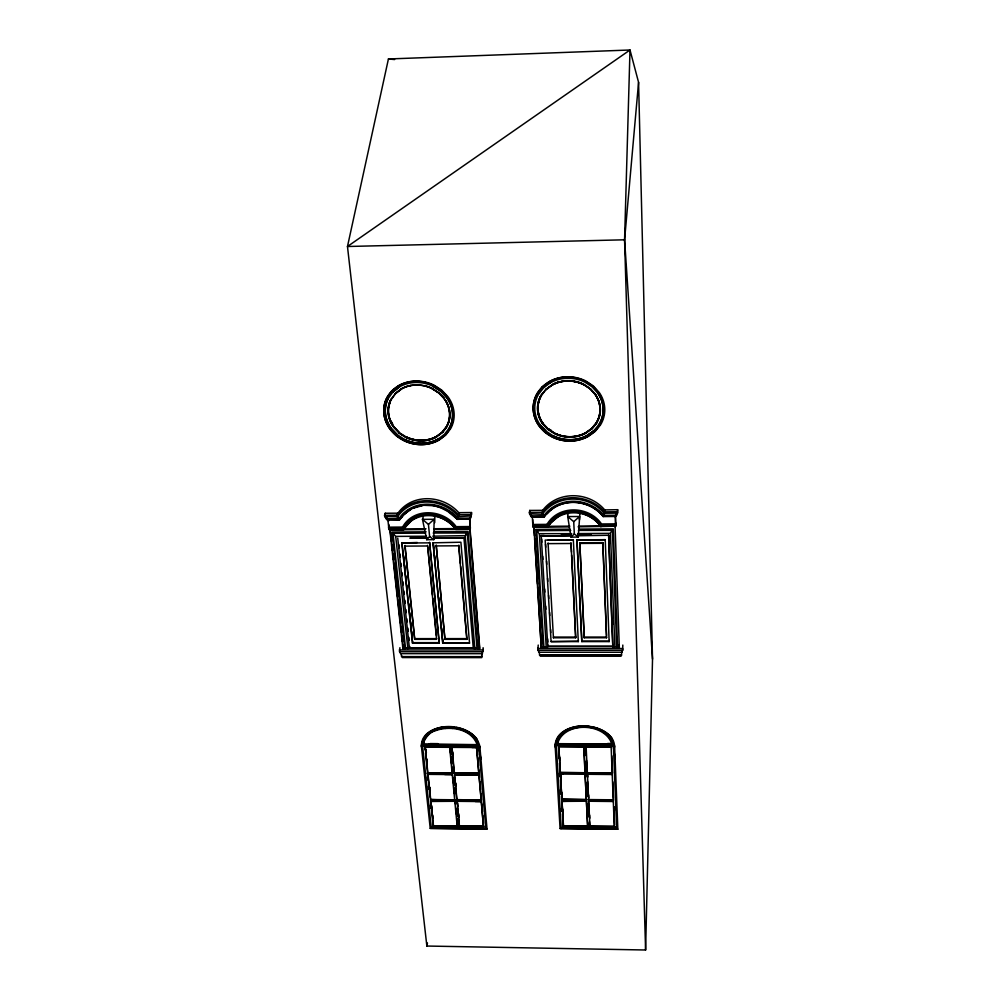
<?xml version="1.0" encoding="UTF-8"?>
<svg xmlns="http://www.w3.org/2000/svg" width="1000" height="1000" viewBox="0 0 1000 1000"><rect width="100%" height="100%" fill="white"/><g stroke="black" fill="none" stroke-linecap="round" stroke-linejoin="round"><path stroke-width="1.5" d="M426.025 736.95C420.25 749.762 425.975 732.975 434.637 731.05C449.225 725.062 472.413 728.65 477.438 745.65L423.663 745.263L423.675 744.112M614.6 747.113C614.65 735.088 601.712 728.425 591.337 726.725M427.113 538.375L426.737 539.688L429.613 536.5L428.438 524.4L422.475 519.362L434.113 519.275L433.8 539.637L426.737 539.688L422.475 519.362L423.2 516.9M434.725 522.625L434.812 516.812M645.6 950L652.525 659.087L638.575 82.362L630 50L388.425 58.975L347.475 246.5L426.863 946.038L645.6 950L624.575 239.8L630 50L347.475 246.5L624.575 239.8L638.575 82.362M389.162 529.45L403.525 529.837C414.438 509.913 443.5 511.962 455.688 529.462L469.812 529.362L470.087 526.625M611.962 742.412L612.238 744.225L557.575 743.838L558.438 739.35M578.112 526.838L615.425 526.213M615.25 526.688L615.363 525.5M413.725 508.075L423.587 505.275L433.975 505.725L440.913 507.837L447.663 511.337L457.438 519.362L470.025 518.763M423.663 744.513L424.087 741.612L423.862 744.4L477.6 744.788M482.4 652.35L483.275 649.45M469.825 519.263L470.225 517.525M622.812 645.062L622.675 650.288A1.262 0.737 58.7 0 0 622.175 650.925M615.2 828.462L615.188 827.087M607.6 743.5L612.275 743.525L612.175 745.088L557.475 744.7L557.537 743.538M614.288 827.525L614.288 826.525M614.35 828L611.075 745.425M618.025 647.288L619.3 647.3L618.725 645.062M613.538 800L588.7 799.737M613.3 801.5L588.775 801.237M612.463 772.987L587.087 772.763L612.463 772.987L611.8 755.825M612.163 772.987L586.525 773.325M612.225 774.513L587.463 774.287M579.462 519.888L579.65 516.962M611.438 740.788L610.688 739.362M612.8 646.787L608.625 535.275L577.925 535.775M548.025 645.1L547.863 646.275L612.837 646.287L612.913 645.1M609.738 737.812L609.375 737.138M610.4 738.662L610.087 738.15M609.362 737.3L605.65 733.388M604.862 513.212L604.075 514.462A4.963 0.838 -67.1 0 1 603.837 514.9L604.075 513.237L617.55 513.112L617.65 509.7L604.562 509.925M609.138 641.587L605.225 539.688L576.962 539.875L581.812 641.6L609.138 641.587L609.225 640.413M606.538 637.762L606.587 637.05L584.263 637.062L584.2 637.762L606.538 637.762L602.825 542.638L579.788 542.788L584.2 637.762M615.4 515.212L615.6 523.85L601.538 523.962C588.763 505.5 558.225 504.725 546.775 524.712M615 526.562L615.325 525.812M547.175 513.775C561.888 496.825 589.688 499.688 603.237 516.587L615.85 516.487L616.4 514.525M615.6 523.85L615.413 515.75M603.35 516.125L616.287 516L616.375 513.812M559.2 515.9C573.237 507.287 591.625 513.913 601 526.337L615.688 526.225L615.725 523.925M601.35 730.638L600.65 730.475M614.587 826.525L589.7 826.225L614.587 826.35M563.45 825.9L563.438 826.9L589.975 827.225L589.987 826.225M587.675 826.2L587.663 827.2L583.713 746.2M587.962 826.2L563.162 825.9L587.962 826.2L587.837 823.05M596.287 728.538L595.513 728.462M470.125 517.987L469.975 526.55L456.175 526.663C443.462 508.988 413.3 507.038 402.4 527.4M605.225 539.688L576.912 540.312M592.35 727.487L591.512 727.487M604.587 509.837L604.412 511.85L617.5 511.75L617.55 513.112M557.5 743.938C563.7 720.738 606.15 722.45 612.175 745.088M585.325 772.75L560.037 772.525L585.325 772.75L584.8 761.775M603.237 516.587C589.175 497.812 557.737 496.95 544.263 517.062L531.462 516.675M600.95 525.925L600.875 526.788C588.625 508.5 559.237 507.638 547.737 527.188L547.863 526.312M581.812 641.6L576.962 539.875M574.212 727.913L575.013 727.55L574.225 727.738M548.15 540.062L573.337 539.9L545.188 540.087L551.075 641.6L578.3 641.6L578.425 640.413M563.538 827.362L558.725 745.05M548.062 542.987L553.438 637.788L575.688 637.775L571.638 555.2M561.462 796.25L561.613 799.45L586.362 799.712L561.9 799.45M563.1 773.637L560.413 773.787M560.425 774.05L585.1 774.275L586.413 800.65M563.625 732.688L558.188 738.662L556.6 745.275L613.112 745.675C608.362 725.3 578.725 722.45 563.525 732.812L564.15 732.463M578.413 535.475L578.237 537.075L571.05 537.125L567.7 516.587L568.013 514.125M557.475 744.7L557.587 743.662L612.25 744.05M558.237 739.887L558.65 738.838M558.787 746.025L611.438 746.562L602.4 746.5M559.438 737.475L559.775 736.8L558.875 738.487M558.825 746.6L583.75 746.787L558.825 746.6L561.938 800.013M579.85 514.025L578.237 537.075L574.325 533.9L573.725 521.675L567.7 516.587L579.562 516.5L573.725 521.675M578.175 534.837L578.1 535.7L578.2 534.837M457.512 518.913L470.175 518.787L470.988 516.237A2.275 1.975 13.4 0 0 471.075 515.712A5.45 4.725 13.6 0 0 471.062 515.225A5.012 4.35 13 0 1 471.05 514.738A2.212 1.913 13.1 0 1 471.112 514.312L471.525 512.537L458.713 512.675L458.175 514.775M575.688 637.775L571.013 542.837L571.475 552.1M553.438 637.788L553.525 637.075L575.763 637.062M551.075 641.6L578.35 641.125M547.8 646.775L541.213 535.525L544.212 535.5M421.388 746.062C424.8 718.65 474.325 721.325 479.862 746.438L487.025 829.062L430.225 828.4L421.388 746.012C421.213 730.075 441.438 725.113 454.237 727.175M542.2 647.3L541.25 647.3L537.675 587.225M537.737 648.487L622.612 648.5L622.675 650.288L537.85 650.263L538.225 645.062M537.85 650.263L538.175 647.975M541.125 536.013L571.237 535.525L571.05 537.125L574.325 533.9M542.388 512.463L542.688 510.35L529.75 510.438L529.4 512.475L529.487 513.837L543.125 514.3M569.012 526.9L533.475 527.288L533.625 526.413M546.737 524.375L532.788 524.475L532.737 519.6M549.925 523.65L547.5 526.725L532.938 526.838L533.1 525.513M483.462 827.375L481.312 801.562L475.275 801.5M483.612 827.837L476.438 745.987M457.887 516.575L471.15 515.925L471.637 513.888M603.375 516.1C588.737 497.55 557.825 496.85 544.05 516.575L531.213 516.675L531.462 515.212M531.75 517.163L531.962 515.887M457.788 517.288L457.65 517.95L458.7 516.025M457.725 517.487L457.863 516.688L458.038 517.288M481.175 800.088L456.25 800.375M481.312 801.562L457.2 801.312M470.175 528.9L455.75 529.012L470.175 528.9L470.425 527.837M478.825 773.3L454.475 773.075M479.125 773.3L454.175 773.075L479.125 773.3L478.888 770.062M589.487 726.438C576.263 724.463 555.825 729.287 555.138 745.45L614.612 745.888L617.837 829.225L560.075 828.562L555.125 745.45C559.575 720.475 599.2 720.8 612.163 738.662L615.125 758.612M476.675 741.388L476.65 741.55M477.5 744.25L477.1 742.45L477.525 744.075M471.962 747.5L476.575 747.537L451.987 747.35M474.862 738.263L474.825 738.438M433.488 825.763L433.45 826.75L459.55 827.075L459.588 826.087M457.312 826.05L457.275 827.05L449.6 746.75M474.475 737.763L474.075 737.275M426.863 946.038L427.463 942.975M399.925 647.675L399.487 651.7L482.825 651.725L483.125 647.688M480.975 793.9L481.463 800.088L456.8 799.638M455.037 799.8L430.425 799.538M454.9 801.287L430.775 801.462L433.875 801.05M478.338 648.763L479.588 648.775L479.75 647.95L470.012 528.488M462.688 729.95L461.975 729.5L462.725 729.775M452.15 773.062L427.875 772.837M452.45 773.062L427.587 772.837L452.45 773.062L451.887 766.775M473.275 648.25L463.938 537.65L434.3 537.837L433.8 539.637L429.613 536.5M459.55 827.075L451.938 746.775M469.538 643.112L442.688 643.112L469.538 643.112L460.9 542.225L433.038 542.837L442.688 643.112M449.65 747.337L425.15 747.15M457.6 826.062L433.2 825.763L457.625 825.875M433.638 827.212L424.988 745.612M449.85 727.5L452.375 727.475M452.25 728.5L452.475 727.487M444.938 639.325L436.213 545.275L444.938 639.325L466.875 639.312L460.712 566.587M450.55 728.388L450.725 727.537M448.85 728.337L449.025 727.487M448.2 727.5L445.688 727.438M435.213 800.675L430.562 800.8L433.85 800.837M430.712 799.538L455.675 800.362M447.15 728.363L447.337 727.513M445.462 728.462L445.75 727.6M428.038 774.35L452.3 774.575L444.725 774.5M439.462 728.625L438.713 728.825L440.213 728.438M603.737 514.65L603.913 513.925M427.062 735.713L426.325 736.637M425.087 746.575L451.838 747.2M423.663 745.263L423.913 744.237L477.625 744.625M479.588 648.775L469.762 528.488M470.225 525.487L470.15 528.737M439.237 643.112L429.6 542.425L439.237 643.112L412.488 643.125L401.825 543.038L417.312 542.5M469.975 526.55L469.588 518M471.15 515.925L471.525 512.537M463.825 538.125L434.237 538.05M455.763 528.975C445.737 516.2 425.562 509.387 411.7 520.337M457.438 519.362L455.138 516.875M603.55 515.35L616.263 515.288L616.287 516M412.488 643.125L412.812 641.95M414.712 639.338L405.062 545.475L404.862 546.125L414.712 639.338L436.575 639.325L427.587 545.325M409.412 648.25L397.738 538.088M409.875 646.575L409.562 647.75L473.387 647.763M433.038 542.837L442.8 642.65M403.85 648.763L402.912 648.763L402.8 644.85M433.825 537.413L433.612 538.275L433.85 537.413M403.525 529.837L407.062 524.738M386.938 519.438L399.538 519.825L402.325 516.35M389.525 529.938L389.812 529.075M402.375 527.062L388.688 527.163L388.85 524.425M412.287 519.862L403.237 529.388L388.938 529.487L389.038 526.1M388.938 529.487L389.175 527.438M397.325 515.275L397.962 513.175L385.262 513.25L384.562 515.288L384.712 516.625L398.013 516.712A2.688 0.775 77.7 0 1 398.188 517.087M399.325 519.362L386.662 519.45L387.163 517.987M387.262 519.913L387.688 518.65M384.712 516.625L385.262 513.25M466.463 533.95L466.325 534.2A6.562 0.925 -62.5 0 1 466.012 534.738M458.363 516.625C443.338 498.15 411.425 496.087 397.413 517.05L397.05 516.525M465.938 534.862L466.575 533.75M467.038 533.013L433.212 533.038M465.462 535.65L432.788 536.175M559.75 736.975L560.112 736.312M532.975 523.413L532.737 525.85L547.175 525.712C559.025 506.012 588.737 507.175 601.263 525.25L615.875 525.212L615.675 522.788M386.662 519.45L386.587 518.75L398.975 518.65C412.488 498.475 442.938 500.462 457.625 518.188L470.125 518.088L470.175 518.787M399.225 519.35C412.525 499.288 442.725 501.125 457.312 518.675M399.538 519.825L404.963 513.75L410.712 509.487M402.738 528.325C413.913 508.787 443.363 510.2 455.938 528L470.288 527.9L470.288 526.888M395.375 393.537L390.775 399.663A30.675 27.275 19 0 0 393.725 427.45L399.162 433.15L405.925 437.425A31.538 28.05 18.9 0 0 436.488 437.013L442.463 432.5L446.812 426.763A30.675 27.287 18.9 0 0 444.363 398.762L438.862 392.825L432.125 388.375A31.412 27.938 18.9 0 0 424.387 385.675M391.188 399.625L395.462 393.725L401.337 389.175M442.225 432.113L446.562 426.312A30.3 26.95 18.9 0 0 444.125 398.713M442.362 432.137L446.838 426.35A30.562 27.188 18.9 0 0 449.738 416.788M442.463 432.5L446.825 426.7M531.213 516.675L531.163 515.975L543.775 515.875C557.9 496.062 588.7 496.9 603.55 515.4M612.125 530.375L578.438 530.413M541.112 395.288L542.975 392.912M547.863 429.462L542.587 423.762A30.888 27.9 8 0 1 540.962 395.613L545.85 389.412M545.962 389.6L541.337 395.575A30.512 27.562 8 0 0 542.938 423.387M610.425 533.038L614.888 647.025A1.787 1 -1.7 0 0 615.6 646.875A1.312 0.737 -1.6 0 1 615.975 646.8L616.337 646.787M604.462 513.787C589.263 494.487 557.025 493.7 542.388 514.263L542.05 513.737M591.725 428.413L596.413 422.55A30.512 27.575 7.9 0 0 595.288 394.637L590.075 388.875L583.4 384.487A31.35 28.325 7.9 0 0 552.163 385.012L545.625 389.637M596.663 422.575L591.85 428.425L585.612 432.912A31.637 28.6 7.9 0 1 555.85 433.9M590.2 388.688L595.575 394.738A30.888 27.912 7.9 0 1 596.712 422.987L591.975 428.787L585.688 433.363A31.75 28.7 7.9 0 1 554.538 433.787L547.875 429.4L542.6 423.713A30.875 27.9 8 0 1 540.975 395.55M591.975 428.85L596.712 422.987M398.888 518.675L398.812 518.587A2.037 0.775 64.6 0 1 398.462 518.175A4.888 1.85 64.6 0 1 398.2 517.8L398.312 517.4M397.375 514C411.688 492.663 443.9 494.738 459.462 513.488M396.7 516.013C411.062 494.625 443.338 496.712 458.95 515.5M542.513 514.237L542.6 514.325A3.013 0.9 65.4 0 1 542.987 514.862L543.088 515.013A4.938 1.462 65.3 0 0 543.337 515.4L543.725 515.9M541.725 513.2C556.712 492.212 589.375 493.062 605.138 512.675M549.45 524.2L559.55 515.462M427.875 734.812L429.312 733.363M388.55 527.238L388.688 528.513M615.5 525.25L615.688 526.225M428.438 524.4L434.113 519.275M404.888 513.975C417.975 500.812 440.087 502.938 453.088 515.075M429.275 733.538L430.85 732.362M399.45 386.912L392.975 391.925L388.263 398.45A33.4 29.712 19 0 0 391.488 428.775L397.413 434.913M392.938 392.013L399.412 387M395.288 393.462L401.213 388.888A31.412 27.938 18.9 0 1 410.95 385.363M395.075 393.762L401.275 388.975A31.3 27.837 18.9 0 1 432.075 388.462L438.913 392.987M442.388 432.05L436.35 436.525L442.475 432.125M550.4 382.713L543.55 387.875L538.475 394.387A33.638 30.387 8 0 0 540.25 425.037L546 431.238M545.638 389.575L551.925 384.938A31.738 28.675 7.9 0 1 583.538 384.462M545.95 389.675L552.15 385.075A31.363 28.338 7.9 0 1 583.387 384.562M591.85 428.338L585.513 432.875A31.363 28.35 7.9 0 1 554.75 433.288L547.987 429.025M594.025 430.475L587.188 435.387A34.575 31.25 7.9 0 1 553.288 435.838M545.325 646.975L547.575 646.888M409.188 648.35L407.038 648.45M431.425 731.912C426.463 734.625 422.225 739.887 422.837 745.837L478.375 746.237C473.4 727.288 446.737 723.625 431.425 731.912L432.038 731.462L431.425 731.988M616.6 513.775L616.912 513.425A2.3 2.013 4.6 0 0 617.025 512.913A5.5 4.812 4.8 0 0 617.038 512.487M566.5 730.775L567.125 730.425L566.475 730.95M470.913 515.887L470.7 516.075A1.775 1.013 62.8 0 0 470.625 516.512A3.85 2.212 62.8 0 0 470.637 516.975A3.038 1.737 62.8 0 1 470.613 517.95L470.363 518.125M433.263 730.788L433.9 730.475L433.225 730.962M568.425 729.775L569.113 729.475L568.413 729.95M435.213 729.887L436.55 729.513M571.225 728.637L571.962 728.388M571.213 728.812L571.938 728.562M617.275 513.075L617.062 513.212A1.787 1.137 60.7 0 0 616.925 513.7A3.887 2.487 60.6 0 0 616.912 514.175A3.075 1.95 60.8 0 1 616.812 515.15M617.525 511.087L617.65 509.7M615.725 524.138L615.763 525.15M574.987 727.725L575.775 727.55M544.237 646.787L545 646.875M405.925 648.263L406.662 648.337M444.125 727.763L445.65 727.613M529.4 512.475L542.362 512.362M384.562 515.288L397.287 515.175M458.2 514.688L471.037 514.575M544.288 516.838L532.337 516.925L532.788 524.475M399.613 519.6L387.875 519.688L388.688 527.163M457.488 519.138L469.338 519.05M561.4 534.487L570.763 534.4M578.575 534.338L591.05 534.225M548.1 526.312L569.812 526.15M579.113 526.075L600.825 525.913M388.825 528.488L402.863 528.387M404.275 528.962L426.025 528.812M433.787 528.75L455.538 528.587M425.037 529.562L389.825 529.812L402.912 648.763M434.25 529.5L469.588 529.237M569.862 529.163L535.737 529.412L543.013 647.038L543.913 647.038L536.75 530.712L570.725 530.462M579.175 529.1L613.3 528.85L617.575 647.038L616.675 647.038L612.413 530.163M426.112 531.8L391.925 532.038L404.675 648.5L405.562 648.5L392.987 533.325L425.475 533.1M433.888 531.737L468.075 531.5L477.938 648.512L477.038 648.512L467.262 532.8M539.113 533.663L571.675 533.625M577.825 533.575L610.15 533.362M395.337 536.125A1.575 0.663 59.2 0 0 395.625 536.388L426.613 536.225M541.112 536.025L571.788 535.812M410.163 538.013L427.25 537.888M410.1 538.212L427.2 538.1M401.825 543.038L429.475 542.863M547.975 543.638L570.925 543.5M579.725 543.438L602.775 543.3M404.862 546.125L427.413 545.988M436.037 545.925L458.663 545.788L466.875 639.312M613.013 646.888L614.375 646.888M473.462 648.363L475.3 648.5A1.762 0.975 -5.3 0 0 476.012 648.35M414.9 638.638L436.75 638.625M445.1 638.625L467.025 638.612M581.85 641.125L609.175 641.112M439.363 642.65L412.625 642.65L401.962 542.6M547.837 646.475L612.825 646.475M403.137 647.938L477.625 647.95M399.3 649.938L482.675 649.963M430.2 743.587L437.875 743.65M428.638 743.75L437.837 743.825M584.025 746.538L585.062 773.312M559.487 773.088L585.938 773.325M560.388 773.475L563.475 773.5M427.075 773.4L438.55 773.5M471.337 774.5L479.237 774.562M561.638 799.275L586.675 799.538M588.425 799.562L613.538 799.825M588.4 799.737L613.237 800M565 800.05L586.388 800.275M588.725 800.3L607.125 800.5M565.013 800.425L572.663 800.5M572.675 800.85L561.712 800.55L562.3 811.087M572.688 801.062L561.95 801.4L586.438 801.213L587.7 826.75L562.612 826.438M430.812 800.462L433.812 800.5M589.95 826.675L614.312 827.075M459.338 825.9L483.8 826.2M483.488 826.375L459.3 826.075L457.488 806.787M432.7 826.3L457.225 826.5M459.5 826.525L483.413 826.825M561.188 827.788L616.65 828.475M560.075 828.512L617.837 829.225M431.287 827.638L485.825 828.312M430.225 828.35L487.025 829.062M476.725 648.263L476.475 648.263A1.3 0.725 -5.3 0 0 476.012 648.35M388.425 58.975L394.637 59.55M399.588 651.7L400.213 652.312M456.075 727.45C464.1 728.9 472.312 732.463 477.175 739.287L480.988 759.05M385.025 516.587L385.4 516.812A1.775 1.375 -53.7 0 1 385.55 517.188A3.837 2.988 -53.6 0 1 385.637 517.663A3.038 2.35 -53.8 0 0 385.9 518.625L386.262 518.787M529.788 513.787L530.112 514.025A1.787 1.3 -57.8 0 1 530.25 514.4A3.862 2.825 -57.8 0 1 530.312 514.875A3.05 2.225 -58 0 0 530.525 515.85M458.05 728.55L458.837 728.75M461.175 729.425L461.938 729.675M397.5 517L397.7 517.15A2.975 1.125 64.6 0 1 398.088 517.65L398.175 517.762M598.538 729.35L599.25 729.825L598.525 729.525M439.988 516.688L442.837 518.013M398.85 518.612L398.762 518.5A2.763 0.787 77.7 0 1 398.55 518.038M602.663 731.363L603.288 731.912L602.65 731.538M399.35 432.713L406.15 436.938A31.3 27.85 18.9 0 0 436.488 436.475A31.15 27.713 18.9 0 1 406.175 436.863M399.175 433.088L405.95 437.375A31.538 28.05 18.9 0 0 436.5 436.962M399.45 386.912A34.325 30.525 18.9 0 1 433.263 386.35L440.712 391.138L446.662 397.425A33.4 29.712 18.9 0 1 449.325 427.863L444.525 434.263L438.05 439.113A34.35 30.55 18.9 0 1 404.787 439.562L397.45 434.812L391.525 428.675A33.4 29.7 19 0 1 388.3 398.363M433.225 386.438L440.688 391.238L446.625 397.525A33.4 29.712 18.9 0 1 449.288 427.962M431.975 388.675L438.888 393.05M549.25 429.225L551.45 430.65M549.225 429.312L551.438 430.737M548.062 428.95L554.763 433.212A31.525 28.487 7.9 0 0 585.612 432.912M589.15 387.875L583.55 384.175A31.625 28.575 7.9 0 0 575.8 381.45M583.488 384.275L590.3 388.9M469.438 733.388L470.6 734.225M594.45 519.45L596.163 520.875M472.225 735.375L472.688 736.012M450.975 523.6L453.5 525.988M596.987 521.688L600.175 525.037M605.312 510.65C589.837 491.3 557.7 490.3 542.688 510.35M438.95 392.75L444.387 398.5M438.738 393.013L444.35 398.812M540.275 424.938L546.013 431.138L553.275 435.95A34.575 31.25 7.9 0 0 587.175 435.487L594.012 430.575L599.188 424.1A33.625 30.387 7.9 0 0 597.975 393.338M542.825 423.288L548.138 429.012L542.725 423.35M590.275 388.612L595.538 394.425M475.225 738.775L475.525 739.463M530.4 512.137L529.75 510.438M386.5 516.912L386.463 516.85A2.4 2.062 17.6 0 1 386.337 516.487M476.163 740.325L476.138 740.5M476.9 741.912L477.062 742.625M611.638 741.325L611.8 742.038M421.9 748.425L421.413 746.012L479.862 746.438L479.913 747.65M555.513 747.887L555.138 745.45M482.425 652.65L482.463 653.15A1.25 0.663 61 0 1 482.1 653.725M390.062 529.075L391.425 541.425M391.763 544.513L392.45 550.688M392.788 553.775L393.462 559.95M393.8 563.038L397.537 597M397.875 600.087L400.425 623.237M400.763 626.325L401.45 632.5M401.788 635.588L402.463 641.762M388.338 519.7L388.512 521.275M402.238 656.263L402.375 657.562L481.688 657.625L481.575 656.325M398.913 544.725L399.25 547.812M399.913 553.987L400.25 557.075M400.913 563.237L401.238 566.325M401.912 572.5L402.238 575.588M402.9 581.763L403.237 584.85M403.9 591.025L404.237 594.113M404.9 600.275L405.225 603.362M405.9 609.538L406.225 612.625M406.887 618.8L407.225 621.888M407.887 628.062L408.225 631.15M408.888 637.312L409.212 640.4M395.712 536.438L407.85 648.337M426.025 749.95L426.35 752.975M426.987 759.013L427.312 762.038M430 787.4L430.312 790.375M425.775 748.863L426.087 751.888M429.9 787.837L430.213 790.812M431.812 805.888L432.137 808.975M432.788 815.15L433.113 818.238M424.837 746.9L425.163 749.95M425.525 752.837L427.587 772.837M427.762 773.925L430.262 798.037M430.6 800.625L433.2 825.763M427.438 776.875L427.775 779.963M428.425 786.162L428.762 789.25M430.438 805.013L430.763 808.062M403.638 555.8L403.963 558.875M404.625 565.025L404.95 568.1M405.763 575.8L406.087 578.875M406.75 585.025L407.075 588.1M408.713 603.488L409.038 606.562M409.7 612.725L410.025 615.8M410.675 621.95L411.012 625.025M411.662 631.175L411.987 634.263M422.562 746.025L431.362 828.363M449.95 746.912L450.513 753.2M450.85 756.087L451.55 763.9M452.887 777.15L453.438 783.312M453.913 787.638L454.462 793.812M455.2 800.888L455.45 804.013M455.913 808.238L456.45 814.3M456.912 818.525L457.45 824.587M427.75 546.888L432.475 595.087M432.775 598.2L436.438 635.513M433.638 544.825L433.925 547.913M434.675 555.625L434.963 558.7M438.675 597.238L438.963 600.325M439.7 608.025L440 611.112M441.637 628.075L441.925 631.15M442.663 638.862L442.962 641.95M455.962 783.213L456.25 786.188M452.837 752.1L453.125 755.125M457.75 803.075L458.05 806.175M458.8 813.913L459.087 817M451.712 746.925L454.175 773.075M454.487 775.662L456.763 799.825M456.925 800.913L457.175 804.025M451.488 751.25L451.775 754.225M454.438 781.775L454.738 784.875M457.463 812.925L457.75 815.962M476.875 747.113L477.512 754.938M477.812 757.825L478.45 765.65M479.263 774.388L479.5 777.575M479.925 781.9L480.55 789.575M481.863 804.125L482.488 811.663M482.9 815.9L483.512 823.438M458.825 545.138L460.438 563.525M476.575 747.537L478.875 773.875M478.938 774.562L481.225 800.638M466.037 548.962L466.3 552.025M474.175 644.262L474.575 648.875M478.7 746.438L485.887 829.05M465.225 535.962L474.812 648.35M622.175 651.213L622.188 651.712A1.275 0.75 58.7 0 1 621.75 652.3M624.575 239.8L652.525 659.087M400.25 652.613L400.312 653.1A1.262 0.912 -52 0 0 400.925 653.688M534.462 535.763L533.875 526.413L541.25 647.3M534.65 538.888L537.475 584.1M532.938 526.838L532.875 525.825M539.35 533.85L546.213 646.875M559.513 773.462L559.688 776.413M560.462 789.688L560.725 794.112M561.538 808.05L561.712 811.112M545.562 544.087L545.737 547.2M546.562 561.175L546.75 564.288M547.575 578.275L547.75 581.375M548.575 595.363L548.763 598.475M549.587 612.45L549.763 615.562M550.588 629.55L550.775 632.65M556.312 745.462L561.225 828.525M541.663 539.113L541.85 542.225M542.688 556.25L542.875 559.375M544.65 588.987L544.837 592.1M545.688 606.125L545.875 609.25M547.65 638.862L547.837 641.975M538.525 651.325L538.562 651.688A1.262 0.862 -55.7 0 0 539.113 652.262M559.725 757.05L559.85 760.537M560.7 773.763L560.962 778.25M561.7 792.138L561.875 795.138M562.675 808.962L562.863 812.087M561.962 800.387L563.488 826.45M558.525 746.175L559.225 758.662M559.513 763.112L560.037 772.525M560.138 773.612L560.288 776.812M560.487 779.65L561.263 793.413M562.487 813.875L563.162 825.9M587.675 774L587.825 777M588.7 794.963L588.837 797.962M589.675 815.062L589.825 818.188M586.112 746.55L589.975 827.225M585.825 746.375L586.263 755.8M586.5 760.25L587.087 772.763M587.163 773.863L587.3 777.062M587.537 781.413L588.263 796.712M588.488 800.837L589.275 817.15M589.5 821.587L589.7 826.225M585.5 752.237L585.65 755.25M587.487 792.913L587.638 795.863M588.475 812.95L588.625 816.025M584.05 746.363L584.487 755.788M585.388 774.013L585.538 777.038M585.85 782.913L586.512 796.7M586.875 803.787L587.525 817.3M573.337 539.9L578.3 641.6M579.788 542.788L584.263 637.062M613.425 745.875L616.675 829.212M614.4 807.1L614.513 810.175M612.812 781.838L613.475 798.487M613.825 807.05L614.525 825.037M602.825 542.638L606.525 635.5M610.013 540.275L610.138 543.387M613.038 621.013L613.15 624.113M608.638 535.062L612.837 646.287M615.062 525.812L619.3 647.3M537.688 531.65A3.725 1.275 60.2 0 1 537.987 532.1A6.6 2.25 60.1 0 0 538.325 532.638M611.625 531.125A3.738 0.825 -62.2 0 0 611.35 531.587A6.625 1.462 -62.2 0 1 611.038 532.125M537.938 650.25A1.25 0.85 -55.7 0 1 538.488 650.888M394 534.263A3.688 1.538 59.2 0 1 394.288 534.7A6.525 2.712 59.2 0 0 394.637 535.237M595.425 394.562A30.663 27.713 7.9 0 1 596.55 422.612M552.075 384.888A31.513 28.475 7.9 0 1 583.475 384.363M553.188 384.087A31.625 28.575 7.9 0 1 559.475 381.725M563.475 380.925A31.625 28.575 7.9 0 1 573.088 380.962M542.812 423.387A30.663 27.713 8 0 1 541.213 395.425M599.175 424.2A33.638 30.4 7.9 0 0 597.962 393.425L592.225 386.975L584.875 382.125A34.562 31.225 7.9 0 0 550.388 382.8M595.275 394.712A30.512 27.575 7.9 0 1 596.4 422.625M542.95 423.312A30.5 27.562 8 0 1 541.35 395.5M438.075 439.012A34.337 30.55 18.9 0 1 404.825 439.462M445.163 399.825A30.45 27.088 18.9 0 1 446.737 426.3M445.262 399.775A30.562 27.188 18.9 0 1 449.575 410.975M436.55 436.562A31.425 27.963 18.9 0 1 406.1 436.975M392.612 423.975A30.275 26.938 19 0 1 391.2 421.312M389.1 405.725A30.275 26.938 19 0 1 389.787 402.962M392.463 424.075A30.425 27.075 19 0 1 391.037 421.4M388.925 405.725A30.425 27.075 19 0 1 389.625 402.95M413.6 384.988A31.412 27.938 18.9 0 1 418.988 384.9M393.913 427.1A30.562 27.188 19 0 1 388.375 413.35M388.225 410.45A30.562 27.188 19 0 1 391 399.35M391.112 399.4A30.45 27.088 19 0 0 394.012 427.05L399.462 432.713L394.113 427.062A30.3 26.95 19 0 1 391.213 399.55M401.037 389.113A31.525 28.038 18.9 0 1 432.062 388.6M388.775 405.788A30.55 27.175 19 0 1 389.475 403M611.138 746.988L586.087 747.237L611.138 746.988M571.15 534.888L571.062 535.75L571.175 534.888M478.963 774.812L454.525 775.025L478.963 774.812M391.775 390.938L386.887 397.675A34.95 31.088 19 0 0 390.262 429.387L396.463 435.8L404.175 440.662A35.938 31.962 18.9 0 0 438.95 440.2L445.737 435.125L450.725 428.537A34.95 31.088 18.9 0 0 447.95 396.688L441.737 390.112L433.938 385.087A35.913 31.938 18.9 0 0 398.55 385.688L391.775 390.938M542.388 386.775L537.075 393.6A35.188 31.8 8 0 0 538.95 425.662L544.963 432.15L552.575 437.062A36.175 32.7 7.9 0 0 588.025 436.587L595.175 431.45L600.588 424.787A35.188 31.8 7.9 0 0 599.325 392.587L593.325 385.938L585.612 380.863A36.163 32.675 7.9 0 0 549.538 381.475L542.388 386.775M621.538 652.262L539.35 652.237L539.538 655.2L621.638 655.25L621.538 652.262M481.912 653.688L401.175 653.65L401.512 656.587L482.163 656.65L481.912 653.688M621 654.925L540.237 654.875L540.325 656.188L621.05 656.237L621 654.925M544.775 432.137A35.387 31.975 8 0 0 603.05 416.675A35.387 31.975 8 0 0 557.737 378.237A35.387 31.975 8 0 0 544.775 432.137M390.138 429.35A35.15 31.263 18.9 0 0 450.075 428.2A35.15 31.263 18.9 0 0 415.262 381.25A35.15 31.263 18.9 0 0 390.138 429.35"/></g></svg>
